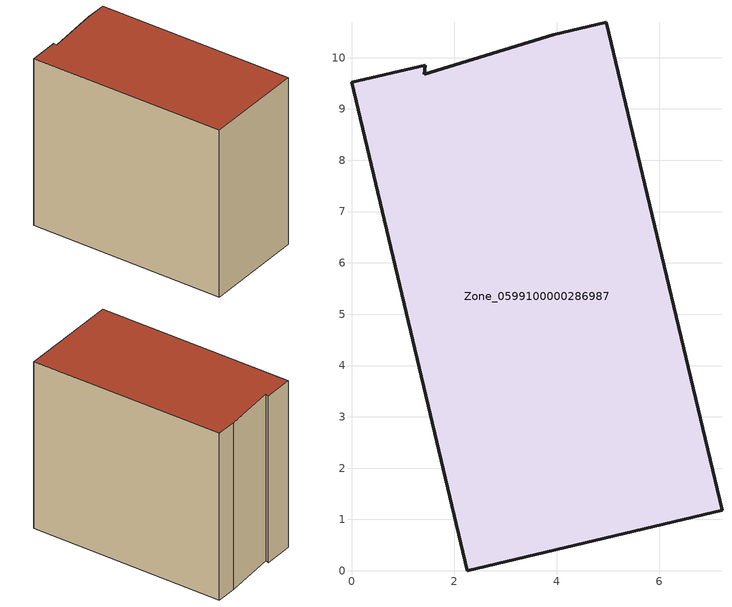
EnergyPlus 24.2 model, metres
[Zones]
Zone_0599100000286987
 floor ground (C_G): 1.42,9.67 3.93,10.45 4.96,10.69 7.22,1.18 2.26,0 0,9.52 1.44,9.86 z0
 wall outside (C_F): 2.26,0 7.22,1.18 4.96,10.69 3.93,10.45 1.42,9.67 1.44,9.86 0,9.52 2.26,0 z0:8.53
 roof outside (C_R): 1.42,9.67 1.44,9.86 0,9.52 2.26,0 7.22,1.18 4.96,10.69 3.93,10.45 z8.53
[BUILDING]
Pand.0599100000286987: North Axis=0; Terrain=City; Loads Convergence Tolerance Value=0.04; Temperature Convergence Tolerance Value=0.4; Solar Distribution=FullExterior; Maximum Number of Warmup Days=25; Minimum Number of Warmup Days=1
[Site:Location]
Rotterdam.The.Hague.AP_ZH_NLD Design_Conditions: Latitude=51.96; Longitude=4.45; Time Zone=1; Elevation=-4.5
[SITE:GROUNDTEMPERATURE:BUILDINGSURFACE]
18, 18, 18, 18, 18, 18, 18, 18, 18, 18, 18, 18
[MATERIAL] Thermal Absorptance=0.9; Solar Absorptance=0.7; Visible Absorptance=0.7
Name | Roughness | Thickness | Conductivity | Density | Specific Heat
G.TI.1975-1991 | MediumSmooth | 0.15 | 0.288461 | 540 | 1210
F.TI.1975-1991 | Rough | 0.3 | 0.230769 | 1920 | 840
R.TI.1975-1991 | MediumRough | 0.2 | 0.153846 | 1500 | 1000
[CONSTRUCTION]
C_G: G.TI.1975-1991
C_F: F.TI.1975-1991
C_R: R.TI.1975-1991
[ZONE]
Zone_0599100000286987: Type=1; Multiplier=1; Ceiling Height=Autocalculate; Volume=Autocalculate; Floor Area=autocalculate; Part of Total Floor Area=Yes
[ZONEINFILTRATION:DESIGNFLOWRATE]
Infil_Zone_0599100000286987: Zone or ZoneList or Space or SpaceList=Zone_0599100000286987; Schedule=AlwaysOn; Design Flow Rate Calculation Method=Flow/Area; Flow Rate per Floor Area=0.003; Constant Term Coefficient=1; Temperature Term Coefficient=0; Velocity Term Coefficient=0; Velocity Squared Term Coefficient=0
[HVACTEMPLATE:ZONE:IDEALLOADSAIRSYSTEM]
Zone_0599100000286987: Maximum Heating Supply Air Temperature=50; Minimum Cooling Supply Air Temperature=13; Maximum Heating Supply Air Humidity Ratio=0.0156; Minimum Cooling Supply Air Humidity Ratio=0.0077; Heating Limit=NoLimit; Cooling Limit=NoLimit; Dehumidification Control Type=ConstantSensibleHeatRatio; Cooling Sensible Heat Ratio=0.7; Dehumidification Setpoint=60; Humidification Control Type=None; Humidification Setpoint=30; Outdoor Air Method=None; Outdoor Air Flow Rate per Person=0.00944; Outdoor Air Flow Rate per Zone Floor Area=0; Outdoor Air Flow Rate per Zone=0; Demand Controlled Ventilation Type=None; Outdoor Air Economizer Type=NoEconomizer; Heat Recovery Type=None; Sensible Heat Recovery Effectiveness=0.7; Latent Heat Recovery Effectiveness=0.65
[ZONECONTROL:THERMOSTAT]
ThermostatControl_Zone_0599100000286987: Zone or ZoneList=Zone_0599100000286987; Control Type Schedule=DualSetpointControlType; Control 1=Thermostat_Zone_0599100000286987; Temperature Difference Between Cutout And Setpoint=0
[THERMOSTATSETPOINT:DUALSETPOINT]
Thermostat_Zone_0599100000286987: Heating Setpoint Temperature Schedule=HeatingSetpoint_Zone_0599100000286987; Cooling Setpoint Temperature Schedule=CoolingSetpoint_Zone_0599100000286987
[SCHEDULE:COMPACT]
HeatingSetpoint_Zone_0599100000286987: Through: 12/31, For: AllDays, Until: 24:00, 21
CoolingSetpoint_Zone_0599100000286987: Through: 12/31, For: AllDays, Until: 24:00, 24
DualSetpointControlType: Through: 12/31, For: AllDays, Until: 24:00, 4
AlwaysOn: Through: 12/31, For: AllDays, Until: 24:00, 1
